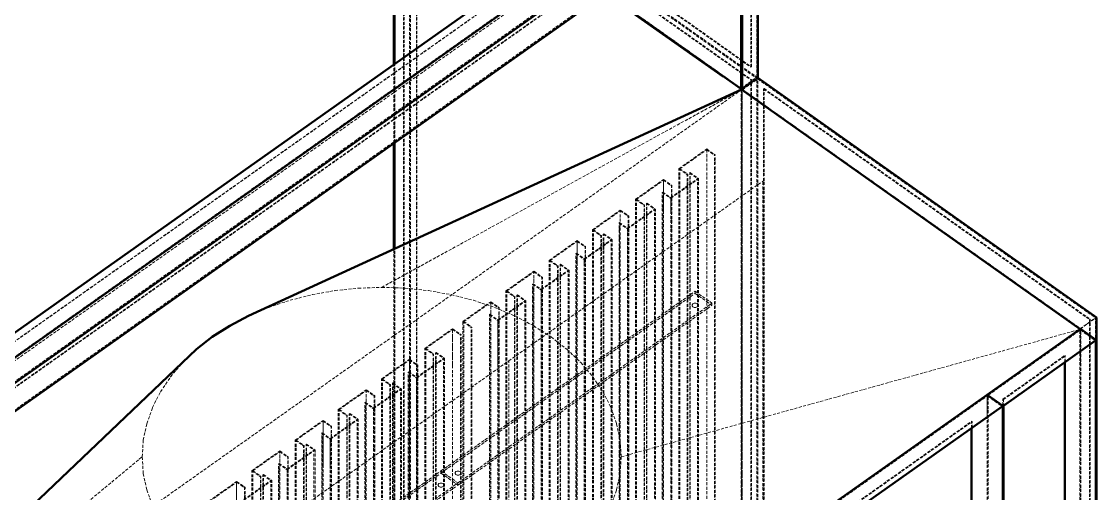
# Model space of a CAD drawing. Header units: millimetres. Extents: x 909 to 14018, y 345 to 10005.
# Drawn here: x 3227 to 4574, y 3196 to 3787 of the extents above; entities that cross this region are included whole.
import ezdxf

# ---------------------------------------------------------------- set-up
doc = ezdxf.new("R2010")
doc.units = ezdxf.units.MM
doc.linetypes.add('Hidden', pattern=[15, 5, -3, 5, -2])
for name, color, linetype, lineweight in [('Default', 7, 'Continuous', 50), ('Edges', 7, 'Hidden', 15), ('HiddenEdges', 2, 'Hidden', 15), ('HiddenSilhouettes', 2, 'Hidden', 15), ('HiddenWires', 7, 'Hidden', 15), ('Silhouettes', 7, 'Continuous', 50), ('Wires', 7, 'Hidden', 15)]:
    doc.layers.add(name, color=color, linetype=linetype, lineweight=lineweight)

# ---------------------------------------------------------------- blocks, each defined once
blk = doc.blocks.new('Isometric')
at = {"layer": 'Edges'}
for points in [[(-70.71067811865487, -98.32800972360928), (1619.274528917193, 1096.672153476504)], [(-70.71067811865532, -175.5742120181617), (1701.298915534833, 1077.425959102962)], [(1667.004236647286, 735.0817393013926), (1697.056274847714, 713.8317363992987)], [(873.7873519997534, 336.1388321311433), (907.4568386978317, 350.4086705057434), (942.9421707762585, 362.2762258374223), (979.9016202386097, 371.6273013332407), (1017.979389458902, 378.3716870199405), (1056.808718584442, 382.4443804472385), (1096.015510839148, 383.8064411801283)], [(1096.015510839148, 383.8064411801283), (1135.2223894106, 382.4444414824025), (1174.05171853614, 378.3716259847756), (1212.129487756433, 371.6272402980758), (1249.088764585293, 362.2762868725872), (1284.574269297211, 350.408609470579), (1318.243583361798, 336.1387710959784), (1349.772846348997, 319.6039787987738), (1378.858223313768, 300.963656428863), (1405.21961641615, 280.397186334962), (1428.603340740384, 258.1026276261509), (1448.783936946569, 234.2948240817723), (1465.56736499026, 209.2027796393486), (1478.791608339682, 183.0686207967924), (1488.329608745091, 156.1435682915367), (1494.089438872264, 128.6870826082354), (1496.015597053682, 100.9636291150364)], [(2262.741699796952, 314.6801752664928), (2289.611757482041, 333.6801778613062)], [(1496.015597053682, 100.9636291150364), (2260.766044306948, 313.2831756814358)], [(2263.341675219013, 314.2559285190691), (2263.590193407678, 314.4316574395211)], [(2133.199772010275, 186.2801333169505), (2288.763263871316, 296.2801483395551)], [(696.0154677829883, 100.9636596326186), (697.9416691227793, 128.6870215730705), (703.7013266164604, 156.1435072563722), (713.2393270218695, 183.0685597616275), (726.4637430047833, 209.2028406745126), (743.246998414982, 234.2947630466074), (763.4275946211678, 258.1026886613158), (786.811232628656, 280.397186334962)], [(1327.098041457611, -383.719944527455), (2133.199772010275, 186.2801333169505)], [(696.0154677829883, 100.9636596326186), (697.9416259644063, 73.24020613942002), (703.7014560915791, 45.78372045611832), (713.2394564969886, 18.85866795086304), (726.4636135296646, -7.275551926858498), (743.2470847317281, -32.36756585169951), (763.427680937913, -56.17536939607862), (786.8113621037742, -78.46995862247195), (813.1727983645292, -99.03639819879027), (842.2581321709272, -117.6767510862837), (873.787438316499, -134.2115128659061), (907.4567523810856, -148.4813512405062), (942.9422139346316, -160.3490591600967), (979.9015770802371, -169.6999515504212), (1017.979346300529, -176.4443372371206), (1056.808675426069, -180.5171527347475), (1096.015553997521, -181.8791524324738)], [(1096.015553997521, -181.8791524324738), (1135.222303093855, -180.5171222171657), (1174.051632219395, -176.4444287898677), (1212.129401439687, -169.7000431031679), (1249.088850902038, -160.34896760735), (1284.574182980465, -148.4814122756707), (1318.243669678544, -134.2115739010706), (1349.772846348997, -117.6768426390308), (1378.858223313768, -99.03639819879027), (1405.219789049641, -78.46992810488973), (1428.603427057129, -56.17543043124351), (1448.784023263315, -32.36750481653462), (1465.567278673514, -7.275582444440715), (1478.791694656427, 18.8586984684448), (1488.329695061837, 45.78375097370008), (1494.089352555518, 73.24023665700224), (1496.015597053682, 100.9636291150364)]]:
    blk.add_lwpolyline(points, dxfattribs=at)
for points in [[(-70.71067811865487, -165.1980692018419, 0), (1753.624817342637, 1124.802106972339, 0)], [(1118.077242445886, 757.2721071487827, 0), (1118.077242445886, 1123.23179228686, 0)], [(-70.71067811865487, -212.5742170712192, 0), (1753.624817342637, 1077.425959102962, 0)], [(1697.056274847714, 714.6802644545569, 0), (1697.056274847714, 1035.304633586344, 0)], [(1470.940640043285, 875.4167130480796, 0), (1696.207738078616, 716.1287986952734, 0)], [(1697.056274847714, 713.8317363992987, 0), (1697.056274847714, 763.5381218242237, 0)], [(1096.015510839148, 383.8064411801283, 0), (1697.056274847714, 713.8317363992987, 0)], [(1697.056274847714, 714.6802298941457, 0), (2262.741699796952, 314.6801752664928, 0)], [(1118.077242445886, 448.2122453808124, 0), (1118.077242445886, 625.9045776987828, 0)], [(2287.914737891811, -1393.456263836841, 0), (2287.914737891811, 294.8316562886448, 0)], [(2262.741667428172, -1375.656212577779, 0), (2262.741667428172, 277.0316050295824, 0)], [(2237.568661702094, -1368.283220155517, 0), (2237.568661702094, 259.2315995468934, 0)], [(2132.351278399549, -1503.456255971259, 0), (2132.351278399549, 184.8316641542269, 0)], [(2107.178207935912, -1485.656204712197, 0), (2107.178207935912, 167.0316128951649, 0)], [(2082.005137472274, -1478.283258066308, 0), (2082.005137472274, 149.2315616361029, 0)], [(-70.15902206773217, -535.7100206050327, 0), (696.0154677829883, 100.9636596326186, 0)]]:
    blk.add_polyline3d(points, dxfattribs=at)
at = {"layer": 'HiddenEdges'}
for points in [[(1153.856880066906, 1146.186947125597), (1712.471237204279, 751.186893180789)], [(1118.077207885471, 1124.431768060519), (1697.904768458439, 714.431712067174)], [(1154.705373677632, 1125.573687188771), (1713.319730815005, 730.5736332439637)], [(-70.71067811865532, -174.6955316623071), (1697.056274847714, 1075.304639049109)], [(1696.207738078616, 714.4317425847562), (1722.229302152979, 732.8317695116943)], [(1734.5329342506, 715.5736311954274), (2279.005155764242, 330.5735786163109)], [(2260.766044306948, 313.2831756814358), (2262.741699796952, 313.8316817716454)], [(2262.741699796952, 313.8316817716454), (2263.341675219013, 314.2559285190691)], [(2133.199736944097, 197.0586018546705), (2236.720168091369, 270.2586107071215)]]:
    blk.add_lwpolyline(points, dxfattribs=at)
for points in [[(1133.492170242035, -528.1980513939943, 0), (1133.492170242035, 1140.573689237309, 0)], [(1144.098771959833, 1143.680323042715, 0), (1723.926332532803, 733.6802670493703, 0)], [(1144.09880652025, 1143.328875324314, 0), (1722.229302152979, 734.5288256222116, 0)], [(1144.09880652025, -546.6561009116886, 0), (1144.09880652025, 1141.631819213797, 0)], [(1153.856880066906, -543.7980291104066, 0), (1153.856880066906, 1124.973711520896, 0)], [(-70.71068671661214, -97.97649692721552, 0), (1617.57749853737, 1095.823690499239, 0)], [(-70.71067811865487, -84.17650116991945, 0), (1598.061325481597, 1095.823659981657, 0)], [(1713.319730815005, 751.7868688486647, 0), (1713.319730815005, 1091.198085557295, 0)], [(-70.71068671661214, -123.9980574478359, 0), (1617.57749853737, 1069.802129978619, 0)], [(1118.077242445886, 625.9045776987828, 0), (1118.077242445886, 757.2721071487827, 0)], [(1712.471237204279, 729.9736575760885, 0), (1713.319730815005, 730.5736332439637, 0)], [(1713.319730815005, -938.1981073873385, 0), (1713.319730815005, 730.5736332439637, 0)], [(1723.926367093219, -956.656156905033, 0), (1723.926367093219, 731.6317632204527, 0)], [(1697.056274847714, 713.8317363992987, 0), (1697.904768458439, 714.431712067174, 0)], [(1697.904768458439, -975.5532641688292, 0), (1697.904768458439, 714.431712067174, 0)], [(1697.904803018855, -122.3684266041009, 0), (1697.904803018855, 713.2317362935146, 0)], [(1733.684440639876, -953.798085103751, 0), (1733.684440639876, 714.9736555275522, 0)], [(1638.719922241451, -164.218462860943, 0), (1638.719922241451, 613.6000163359377, 0)], [(1638.719965399823, 593.8629737987421, 0), (1638.719965399823, 614.7999981892717, 0)], [(1652.013564254456, -154.8184371631278, 0), (1652.013564254456, 604.1999906381225, 0)], [(1611.142800933549, -230.8016276692447, 0), (1611.142800933549, 575.2999927947903, 0)], [(1566.595030560423, -243.5016110931233, 0), (1566.595030560423, 562.6000093709122, 0)], [(1566.595073718795, 509.0253997860018, 0), (1566.595073718795, 563.7999912242453, 0)], [(1606.193053465243, -234.3016281472364, 0), (1606.193053465243, 571.7999923167981, 0)], [(1565.322290144335, -263.2016259905677, 0), (1565.322290144335, 542.8999944734669, 0)], [(1579.888672573428, -252.9016367909385, 0), (1579.888672573428, 553.1999836730961, 0)], [(1534.068161784215, -285.3016351122624, 0), (1534.068161784215, 520.7999853517726, 0)], [(1539.017909252521, -281.8016346342706, 0), (1539.017909252521, 524.2999858297649, 0)], [(1578.615888998967, -206.7184381475486, 0), (1578.615888998967, 532.2999869223177, 0)], [(1578.61593215734, 509.0253997860018, 0), (1578.61593215734, 533.4999687756513, 0)], [(1494.470138879395, -294.5016180581488, 0), (1494.470138879395, 511.6000024058862, 0)], [(1494.470182037768, 509.0253997860018, 0), (1494.470182037768, 512.7999842592203, 0)], [(1493.197398463307, -314.2016329555941, 0), (1493.197398463307, 491.8999875084414, 0)], [(1507.763780892401, -303.9016437559649, 0), (1507.763780892401, 502.1999767080702, 0)], [(1461.943270103187, -336.3016420772879, 0), (1461.943270103187, 469.7999783867467, 0)], [(1466.893017571493, -332.8016415992961, 0), (1466.893017571493, 473.2999788647389, 0)], [(1506.490997317939, -257.7184451125745, 0), (1506.490997317939, 481.2999799572922, 0)], [(1506.491040476312, 424.187825773261, 0), (1506.491040476312, 482.4999618106258, 0)], [(1422.345247198367, -345.5016250231747, 0), (1422.345247198367, 460.5999954408603, 0)], [(1422.34529035674, 424.187825773261, 0), (1422.34529035674, 461.7999772941939, 0)], [(1435.638889211372, -354.9016507209903, 0), (1435.638889211372, 451.1999697430447, 0)], [(1118.077242445886, -565.0561278386265, 0), (1118.077242445886, 448.2122453808124, 0)], [(1421.072506782279, -365.2016399206195, 0), (1421.072506782279, 440.8999805434155, 0)], [(1434.366148795284, 424.187825773261, 0), (1434.366148795284, 431.4999548455999, 0)], [(1389.818378422159, -387.3016490423138, 0), (1389.818378422159, 418.7999714217212, 0)], [(1394.768125890465, -383.801648564322, 0), (1394.768125890465, 422.2999718997135, 0)], [(1434.366105636911, -308.7184520776004, 0), (1434.366105636911, 430.2999729922662, 0)], [(1350.220366306933, -396.5016243588047, 0), (1350.220366306933, 409.5999961052298, 0)], [(1350.220398675712, 339.3502517605202, 0), (1350.220398675712, 410.799970329168, 0)], [(1363.514008319938, -405.9016500566208, 0), (1363.514008319938, 400.1999704074142, 0)], [(1348.947604311658, -416.2016545150409, 0), (1348.947604311658, 389.8999659489941, 0)], [(1362.241213955883, -359.7184590426259, 0), (1362.241213955883, 379.2999660272408, 0)], [(1362.241246324663, 339.3502517605202, 0), (1362.241246324663, 380.4999402511789, 0)], [(1619.274528917193, 373.7636749887674, 0), (1619.274528917193, 377.2992084118555, 0)], [(1278.095506994685, 339.3502517605202, 0), (1278.095506994685, 359.7999633641425, 0)], [(1317.693486741131, -438.3016560073397, 0), (1317.693486741131, 367.7999644566953, 0)], [(1322.643234209437, -434.8016555293475, 0), (1322.643234209437, 371.2999649346871, 0)], [(1278.095474625905, -447.5016313238307, 0), (1278.095474625905, 358.5999891402048, 0)], [(1291.38911663891, -456.9016570216463, 0), (1291.38911663891, 349.1999634423887, 0)], [(1276.82271263063, -467.2016614800666, 0), (1276.82271263063, 338.8999589839682, 0)], [(1290.116322274856, -477.8016614018202, 0), (1290.116322274856, 328.2999590622148, 0)], [(1290.116354643635, 254.5126777477794, 0), (1290.116354643635, 329.4999332861526, 0)], [(2261.893163027853, 314.4316879571029, 0), (2287.914727102217, 332.831714884041, 0)], [(2278.156662153517, 329.9736029484357, 0), (2279.005155764242, 330.5735786163109, 0)], [(2279.005155764242, -1338.198162014992, 0), (2279.005155764242, 330.5735786163109, 0)], [(1214.455853529522, -464.2185038316829, 0), (1214.455853529522, 313.5999753651981, 0)], [(1214.455896687895, 254.5126777477794, 0), (1214.455896687895, 314.7999572185317, 0)], [(1245.568595060103, -442.2184703095795, 0), (1245.568595060103, 316.7999574916698, 0)], [(2262.741667428172, 277.0316050295824, 0), (2262.741667428172, 312.6317075477068, 0)], [(2262.741699796952, 254.5126777477794, 0), (2262.741699796952, 314.6801752664928, 0)], [(1227.749495542528, -454.8184781338671, 0), (1227.749495542528, 304.199949667382, 0)], [(1181.928984753314, -534.3016691179764, 0), (1181.928984753314, 271.7999513460591, 0)], [(1186.878732221619, -530.8016686399844, 0), (1186.878732221619, 275.2999518240508, 0)], [(2237.568661702094, 259.2315995468934, 0), (2237.568661702094, 269.6586350392454, 0)], [(1142.330961848495, -543.501652063863, 0), (1142.330961848495, 262.5999684001722, 0)], [(1142.331005006868, 254.5126777477794, 0), (1142.331005006868, 263.7999502535058, 0)], [(1155.6246038615, -552.9016777616785, 0), (1155.6246038615, 253.1999427023561, 0)], [(1141.058221432406, -563.2016669613076, 0), (1141.058221432406, 242.8999535027269, 0)], [(1154.351863445411, 169.6751037350386, 0), (1154.351863445411, 233.4999278049117, 0)], [(1109.804093072286, -585.3016760830021, 0), (1109.804093072286, 220.7999443810327, 0)], [(1114.753840540592, -581.8016756050101, 0), (1114.753840540592, 224.2999448590249, 0)], [(1154.351820287038, -506.7184791182888, 0), (1154.351820287038, 232.2999459515786, 0)], [(1070.206070167466, -594.5016590288888, 0), (1070.206070167466, 211.5999614351467, 0)], [(1070.206113325839, 169.6751037350386, 0), (1070.206113325839, 212.7999432884799, 0)], [(1083.499712180472, -603.9016847267042, 0), (1083.499712180472, 202.1999357373306, 0)], [(2107.178207935912, 167.0316128951649, 0), (2107.178207935912, 202.6317154132894, 0)], [(2108.875229717779, 203.8316911869483, 0), (2134.048300181416, 186.0316399278859, 0)], [(1068.933329751378, -614.2016739263333, 0), (1068.933329751378, 191.8999465377015, 0)], [(1082.226928606011, -557.7184860833142, 0), (1082.226928606011, 181.2999389865522, 0)], [(1082.226971764384, 169.6751037350386, 0), (1082.226971764384, 182.4999208398858, 0)], [(2133.199736944097, 197.0586018546705, 0), (2134.048230554822, 196.4586261867944, 0)], [(2133.199736944097, -1440.883253340092, 0), (2133.199736944097, 197.0586018546705, 0)], [(998.0812216448116, 84.83752972229786, 0), (998.0812216448116, 161.7999363234544, 0)], [(1037.679201391258, -636.3016830480278, 0), (1037.679201391258, 169.7999374160067, 0)], [(1042.628948859564, -632.8016825700361, 0), (1042.628948859564, 173.2999378939994, 0)], [(998.0811784864391, -645.5016659939145, 0), (998.0811784864391, 160.5999544701208, 0)], [(1011.374820499444, -654.9016916917303, 0), (1011.374820499444, 151.1999287723047, 0)], [(1327.098006391433, -372.9414759897354, 0), (2081.156643861548, 160.2585727963301, 0)], [(2082.005137472274, 149.2315616361029, 0), (2082.005137472274, 159.6585971284544, 0)], [(996.8084380703503, -665.2016808913595, 0), (996.8084380703503, 140.8999395726755, 0)], [(1010.102036924983, -608.71849304834, 0), (1010.102036924983, 130.2999320215263, 0)], [(1010.102080083355, 84.83752972229786, 0), (1010.102080083355, 131.4999138748603, 0)], [(925.9562975950043, -696.5016653295447, 0), (925.9562975950043, 109.5999551344908, 0)], [(925.9563299637834, 84.83752972229786, 0), (925.9563299637834, 110.7999293584285, 0)], [(965.5543097102304, -687.3016900130535, 0), (965.5543097102304, 118.7999304509813, 0)], [(970.5040571785362, -683.8016895350618, 0), (970.5040571785362, 122.2999309289735, 0)], [(924.6835355997291, -716.2016954857809, 0), (924.6835355997291, 89.8999249782546, 0)], [(939.2499396080093, -705.9016910273601, 0), (939.2499396080093, 100.1999294366747, 0)], [(937.977145243955, -659.7185000133659, 0), (937.977145243955, 79.2999250565008, 0)], [(937.977177612735, -4.429044292919571e-05, 0), (937.977177612735, 80.49989928043897, 0)], [(853.8314059139761, -747.5016722945704, 0), (853.8314059139761, 58.59994816946437, 0)], [(853.8314382827562, -4.429044292919571e-05, 0), (853.8314382827562, 59.79992239340254, 0)], [(893.4294180292022, -738.3016969780792, 0), (893.4294180292022, 67.79992348595533, 0)], [(898.379165497508, -734.8016965000875, 0), (898.379165497508, 71.299923963948, 0)], [(1223.294731452727, 53.76363128664525, 0), (1223.294731452727, 57.2991647097333, 0)], [(867.1250479269816, -756.9016979923863, 0), (867.1250479269816, 49.19992247164873, 0)]]:
    blk.add_polyline3d(points, dxfattribs=at)
at = {"layer": 'HiddenSilhouettes'}
for points in [[(1144.09880652025, 1141.631819213797), (1722.229302152979, 732.8317695116943)], [(1154.705373677632, 1146.786922793473), (1713.319730815005, 751.7868688486647)], [(-70.71067811865532, -130.3193842026371), (1701.298915534833, 1122.680786918486)], [(1153.856880066906, 1124.973711520896), (1712.471237204279, 729.9736575760885)], [(1712.471237204279, 751.186893180789), (1713.319730815005, 751.7868688486647)], [(1696.207738078616, 716.1287986952734), (1722.229302152979, 734.5288256222116)], [(1698.504778440917, 713.6559830409387), (1723.926332532803, 731.6317387825452)], [(1697.904768458439, 714.431712067174), (2263.590193407678, 314.4316574395211)], [(1733.684440639876, 714.9736555275522), (1734.5329342506, 715.5736311954274)], [(1638.719965399823, 614.7999981892717), (1652.862101023555, 604.7999968235795)], [(1652.013564254456, 604.1999906381225), (1652.862101023555, 604.7999968235795)], [(1592.050917841511, 581.7999936824904), (1606.193053465243, 571.7999923167981)], [(1593.747948221335, 581.8000242000721), (1607.041590234341, 572.3999985022565)], [(1610.294264164449, 574.6999866093329), (1623.587906177456, 565.2999609115172)], [(1611.142800933549, 575.2999927947903), (1625.284936557279, 565.299991429099)], [(1521.623056540308, 530.8000172350462), (1566.595030560423, 562.6000093709122)], [(1578.61593215734, 533.4999687756513), (1623.587906177456, 565.2999609115172)], [(1606.193053465243, 571.7999923167981), (1607.041590234341, 572.3999985022565)], [(1564.473753375236, 542.299988288009), (1578.615888998967, 532.2999869223177)], [(1565.322290144335, 542.8999944734669), (1578.61593215734, 533.4999687756513)], [(1579.888672573428, 553.1999836730961), (1580.737209342527, 553.7999898585545)], [(1521.623056540308, 530.8000172350462), (1534.916698553313, 521.399991537231)], [(1534.068161784215, 520.7999853517726), (1534.916698553313, 521.399991537231)], [(1538.169372483422, 523.6999796443065), (1539.017909252521, 524.2999858297649)], [(1538.169372483422, 523.6999796443065), (1551.463014496428, 514.2999539464909)], [(1539.017909252521, 524.2999858297649), (1553.160044876251, 514.2999844640735)], [(1494.470138879395, 511.6000024058862), (1507.763780892401, 502.1999767080702)], [(1494.470182037768, 512.7999842592203), (1508.612317661499, 502.7999828935281)], [(1506.491040476312, 482.4999618106258), (1551.463014496428, 514.2999539464909)], [(1493.197398463307, 491.8999875084414), (1506.491040476312, 482.4999618106258)], [(1447.801134479455, 479.799979752438), (1461.943270103187, 469.7999783867467)], [(1449.49816485928, 479.8000102700207), (1462.791806872285, 470.3999845722051)], [(1461.943270103187, 469.7999783867467), (1462.791806872285, 470.3999845722051)], [(1466.044480802394, 472.6999726792815), (1479.338122815399, 463.2999469814658)], [(1466.893017571493, 473.2999788647389), (1481.035153195223, 463.2999774990476)], [(1377.373273178252, 428.8000033049948), (1422.345247198367, 460.5999954408603)], [(1422.34529035674, 460.5999649232781), (1435.638889211372, 451.1999697430447)], [(1421.072506782279, 440.8999805434155), (1434.366148795284, 431.4999548455999)], [(1375.676242798428, 428.7999727874126), (1389.818378422159, 418.7999714217212)], [(1389.818378422159, 418.7999714217212), (1390.666915191257, 419.3999776071787)], [(1393.919589121366, 421.6999657142551), (1394.768125890465, 422.2999718997135)], [(1393.919589121366, 421.6999657142551), (1407.213231134372, 412.2999400164395)], [(1394.768125890465, 422.2999718997135), (1408.910261514196, 412.2999705340221)], [(1305.248370707631, 377.7999887105739), (1350.220366306933, 409.5999961052298)], [(1350.220398675712, 409.599973217043), (1363.514008319938, 400.1999704074142)], [(1362.241246324663, 380.4999402511789), (1407.213231134372, 412.2999400164395)], [(1303.5513511174, 377.7999658223866), (1317.693486741131, 367.7999644566953)], [(1305.248370707631, 377.7999887105739), (1318.542012720637, 368.3999630127578)], [(1348.099078332153, 389.2999673929321), (1348.947604311658, 389.8999659489941)], [(1348.099078332153, 389.2999673929321), (1362.241246324663, 379.299943139054)], [(1348.947604311658, 389.8999659489941), (1362.241246324663, 380.4999402511789)], [(1231.426459436372, 326.7999588573612), (1278.095506994685, 359.7999633641425)], [(1278.095506994685, 359.7999633641425), (1292.237642618415, 349.7999619984512)], [(1290.116354643635, 329.4999332861526), (1335.088350242937, 361.2999406808094)], [(1321.794708229932, 370.6999663786246), (1335.088350242937, 361.2999406808094)], [(1322.643234209437, 371.2999649346871), (1336.785369833168, 361.2999635689962)], [(1223.294731452727, 57.2991647097333), (1647.558800164656, 357.2992056804728)], [(1233.123481724002, 326.7999836528966), (1278.095474625905, 358.5999891402048)], [(1278.095474625905, 358.5999891402048), (1291.38911663891, 349.1999634423887)], [(1291.38911663891, 349.1999634423887), (1292.237642618415, 349.7999619984512)], [(1233.123481724002, 326.7999836528966), (1246.417123737006, 317.3999579550814)], [(1276.82271263063, 338.8999589839682), (1290.116354643635, 329.4999332861526)], [(1167.786849129584, 281.7999527117499), (1214.455896687895, 314.7999572185317)], [(1169.483879509407, 281.7999832293326), (1214.455853529522, 313.5999753651981)], [(1214.455853529522, 313.5999753651981), (1227.749495542528, 304.199949667382)], [(1214.455896687895, 314.7999572185317), (1228.598032311626, 304.7999558528404)], [(1245.568595060103, 316.7999574916698), (1246.417123737006, 317.3999579550814)], [(1458.981382962891, -254.5127663286653), (2262.741699796952, 313.8316817716454)], [(2262.141724374891, 314.2559285190691), (2262.741699796952, 313.8316817716454)], [(2262.741667428172, 312.6317075477068), (2287.914727102217, 294.8316639180407)], [(1227.749495542528, 304.199949667382), (1228.598032311626, 304.7999558528404)], [(1169.483879509407, 281.7999832293326), (1182.777521522412, 272.3999575315165)], [(1181.928984753314, 271.7999513460591), (1182.777521522412, 272.3999575315165)], [(1186.030195452522, 274.6999456385929), (1186.878732221619, 275.2999518240508)], [(1186.030195452522, 274.6999456385929), (1199.323837465526, 265.2999199407773)], [(2134.048230554822, 196.4586261867944), (2237.568661702094, 269.6586350392454)], [(1142.330961848495, 262.5999684001722), (1155.6246038615, 253.1999427023561)], [(1154.351820287038, 232.2999459515786), (1201.020867845351, 265.2999504583599)], [(1154.351863445411, 233.4999278049117), (1199.323837465526, 265.2999199407773)], [(1140.209684663308, 242.2999473172695), (1141.058221432406, 242.8999535027269)], [(1141.058221432406, 242.8999535027269), (1154.351863445411, 233.4999278049117)], [(1097.358987828379, 230.7999762643067), (1110.652629841384, 221.399950566491)], [(1109.804093072286, 220.7999443810327), (1110.652629841384, 221.399950566491)], [(1113.905303771493, 223.699938673567), (1127.198945784499, 214.2999129757518)], [(1114.753840540592, 224.2999448590249), (1128.895976164323, 214.2999434933336)], [(1070.206070167466, 211.5999614351467), (1083.499712180472, 202.1999357373306)], [(1070.206113325839, 212.7999432884799), (1084.34824894957, 202.799941922789)], [(1083.499712180472, 202.1999357373306), (1084.34824894957, 202.799941922789)], [(2107.178207935912, 202.6317154132894), (2131.751302977488, 185.2559109016506)], [(1025.234096147351, 179.7999692992807), (1038.527738160357, 170.3999436014651)], [(1068.084792982279, 191.2999403522435), (1082.226928606011, 181.2999389865522)], [(1068.933329751378, 191.8999465377015), (1082.226971764384, 182.4999208398858)], [(1037.679201391258, 169.7999374160067), (1038.527738160357, 170.3999436014651)], [(1041.780412090466, 172.699931708541), (1042.628948859564, 173.2999378939994)], [(1041.780412090466, 172.699931708541), (1055.074054103471, 163.2999060107254)], [(1042.628948859564, 173.2999378939994), (1056.771084483295, 163.2999365283076)], [(998.0811784864391, 160.5999544701208), (1011.374820499444, 151.1999287723047)], [(2081.156643861548, 160.2585727963301), (2082.005137472274, 159.6585971284544)], [(953.1092044663237, 128.7999623342553), (966.4028464793291, 119.3999366364396)], [(995.9599013012521, 140.2999333872181), (1010.102036924983, 130.2999320215263)], [(996.8084380703503, 140.8999395726755), (1010.102080083355, 131.4999138748603)], [(880.9843019957025, 77.7999477398339), (925.9562975950043, 109.5999551344908)], [(925.9562975950043, 109.5999551344908), (939.2499396080093, 100.1999294366747)], [(937.977177612735, 80.49989928043897), (982.9491624224429, 112.2998990457004)], [(965.5543097102304, 118.7999304509813), (966.4028464793291, 119.3999366364396)], [(969.6555204094375, 121.6999247435156), (982.9491624224429, 112.2998990457004)], [(923.8350096202244, 89.29992642219167), (924.6835355997291, 89.8999249782546)], [(924.6835355997291, 89.8999249782546), (937.977177612735, 80.49989928043897)], [(939.2499396080093, 100.1999294366747), (940.098465587515, 100.7999279927367)], [(770.7463914933364, -222.7008735296235), (1195.010460205265, 77.29916744111597)], [(770.7463914933364, -226.2364069527116), (1195.010460205265, 73.76363401802791)], [(880.9843019957025, 77.7999477398339), (894.2779440087079, 68.3999220420178)], [(1195.010460205265, 77.29916744111597), (1223.294731452727, 57.2991647097333)], [(1195.010460205265, 73.76363401802791), (1223.294731452727, 53.76363128664525)], [(799.0306627407986, -242.7008762610067), (1223.294731452727, 57.2991647097333)], [(807.1623907244434, 26.79991788662119), (853.8314382827562, 59.79992239340254)], [(808.8594130120728, 26.79994268215705), (853.8314059139761, 58.59994816946437)], [(853.8314059139761, 58.59994816946437), (867.1250479269816, 49.19992247164873)], [(865.8522859317068, 29.49989231541349), (910.8242815310086, 61.29989971006989)], [(897.5306395180032, 70.69992540788553), (898.379165497508, 71.299923963948)], [(897.5306395180032, 70.69992540788553), (910.8242815310086, 61.29989971006989)], [(898.379165497508, 71.299923963948), (912.521301121239, 61.29992259825622)], [(799.0306627407986, -246.2364096840947), (1223.294731452727, 53.76363128664525)]]:
    blk.add_lwpolyline(points, dxfattribs=at)
for points in [[(1132.64367663131, -528.7980270618698, 0), (1132.64367663131, 1139.973713569433, 0)], [(1142.401784738383, -545.4561251380296, 0), (1142.401784738383, 1142.831794987457, 0)], [(1154.705373677632, -543.1980534425313, 0), (1154.705373677632, 1125.573687188771, 0)], [(1712.471237204279, 751.186893180789, 0), (1712.471237204279, 1090.598109889419, 0)], [(1722.229302152979, 734.5288256222116, 0), (1722.229302152979, 1093.456178666657, 0)], [(1116.380220664019, 624.7046019251234, 0), (1116.380220664019, 756.0721313751237, 0)], [(1117.228714274745, 625.3045775929991, 0), (1117.228714274745, 756.6721070429994, 0)], [(1712.471237204279, -938.798083055214, 0), (1712.471237204279, 729.9736575760885, 0)], [(1722.229302152979, -955.4561506137916, 0), (1722.229302152979, 732.8317695116943, 0)], [(1723.926332532803, 678.7005478114829, 0), (1723.926332532803, 733.6802324889591, 0)], [(1723.926367093219, 731.6317632204527, 0), (2287.914727102217, 332.831714884041, 0)], [(1696.207738078616, -123.5684328953416, 0), (1696.207738078616, 713.4424513093304, 0)], [(1697.056274847714, 339.3502517605202, 0), (1697.056274847714, 713.8317363992987, 0)], [(1697.904768458439, 714.431712067174, 0), (1697.904768458439, 715.2802401224321, 0)], [(1733.684440639876, 714.9736555275522, 0), (2278.156662153517, 329.9736029484357, 0)], [(1734.5329342506, -953.1981094358755, 0), (1734.5329342506, 715.5736311954274, 0)], [(1592.050917841511, 581.7999936824904, 0), (1638.719965399823, 614.7999981892717, 0)], [(1593.747948221335, 581.8000242000721, 0), (1638.719922241451, 613.6000163359377, 0)], [(1638.719922241451, 613.6000163359377, 0), (1652.013564254456, 604.1999906381225, 0)], [(1652.862101023555, -154.2184309776694, 0), (1652.862101023555, 604.7999968235795, 0)], [(1592.050917841511, -224.3016267815451, 0), (1592.050917841511, 581.7999936824904, 0)], [(1593.747948221335, -224.3015962639629, 0), (1593.747948221335, 581.8000242000721, 0)], [(1610.294264164449, 574.6999866093329, 0), (1611.142800933549, 575.2999927947903, 0)], [(1610.294264164449, -231.4016338547026, 0), (1610.294264164449, 574.6999866093329, 0)], [(1519.926026160484, 530.799986717464, 0), (1566.595073718795, 563.7999912242453, 0)], [(1566.595030560423, 562.6000093709122, 0), (1579.888672573428, 553.1999836730961, 0)], [(1566.595073718795, 563.7999912242453, 0), (1580.737209342527, 553.7999898585545, 0)], [(1578.615888998967, 532.2999869223177, 0), (1625.284936557279, 565.299991429099, 0)], [(1607.041590234341, -233.701621961779, 0), (1607.041590234341, 572.3999985022565, 0)], [(1623.587906177456, -240.8016595525182, 0), (1623.587906177456, 565.2999609115172, 0)], [(1625.284936557279, -173.7184336407677, 0), (1625.284936557279, 565.299991429099, 0)], [(1564.473753375236, 542.299988288009, 0), (1565.322290144335, 542.8999944734669, 0)], [(1564.473753375236, -216.7184395132399, 0), (1564.473753375236, 542.299988288009, 0)], [(1580.737209342527, -252.301630605481, 0), (1580.737209342527, 553.7999898585545, 0)], [(1519.926026160484, -275.3016337465706, 0), (1519.926026160484, 530.799986717464, 0)], [(1519.926026160484, 530.799986717464, 0), (1534.068161784215, 520.7999853517726, 0)], [(1521.623056540308, -275.3016032289884, 0), (1521.623056540308, 530.8000172350462, 0)], [(1534.916698553313, -284.7016289268045, 0), (1534.916698553313, 521.399991537231, 0)], [(1538.169372483422, -282.4016408197281, 0), (1538.169372483422, 523.6999796443065, 0)], [(1447.801134479455, 479.799979752438, 0), (1494.470182037768, 512.7999842592203, 0)], [(1449.49816485928, 479.8000102700207, 0), (1494.470138879395, 511.6000024058862, 0)], [(1506.490997317939, 481.2999799572922, 0), (1553.160044876251, 514.2999844640735, 0)], [(1507.763780892401, 502.1999767080702, 0), (1508.612317661499, 502.7999828935281, 0)], [(1508.612317661499, -303.3016375705065, 0), (1508.612317661499, 502.7999828935281, 0)], [(1551.463014496428, -291.8016665175437, 0), (1551.463014496428, 514.2999539464909, 0)], [(1553.160044876251, -224.7184406057931, 0), (1553.160044876251, 514.2999844640735, 0)], [(1492.348861694208, 491.2999813229835, 0), (1493.197398463307, 491.8999875084414, 0)], [(1492.348861694208, -267.7184464782658, 0), (1492.348861694208, 491.2999813229835, 0)], [(1492.348861694208, 491.2999813229835, 0), (1506.491040476312, 481.29994943971, 0)], [(1447.801134479455, -326.3016407115965, 0), (1447.801134479455, 479.799979752438, 0)], [(1449.49816485928, -326.3016101940143, 0), (1449.49816485928, 479.8000102700207, 0)], [(1462.791806872285, -335.7016358918304, 0), (1462.791806872285, 470.3999845722051, 0)], [(1466.044480802394, 472.6999726792815, 0), (1466.893017571493, 473.2999788647389, 0)], [(1466.044480802394, -333.401647784754, 0), (1466.044480802394, 472.6999726792815, 0)], [(1375.676242798428, 428.7999727874126, 0), (1422.34529035674, 461.7999772941939, 0)], [(1422.34529035674, 461.7999772941939, 0), (1436.487425980471, 451.7999759285026, 0)], [(1434.366105636911, 430.2999729922662, 0), (1481.035153195223, 463.2999774990476, 0)], [(1434.366148795284, 431.4999548455999, 0), (1479.338122815399, 463.2999469814658, 0)], [(1435.638889211372, 451.1999697430447, 0), (1436.487425980471, 451.7999759285026, 0)], [(1436.487425980471, -354.3016445355324, 0), (1436.487425980471, 451.7999759285026, 0)], [(1479.338122815399, -342.8016734825696, 0), (1479.338122815399, 463.2999469814658, 0)], [(1481.035153195223, -275.7184475708191, 0), (1481.035153195223, 463.2999774990476, 0)], [(1116.380220664019, -563.8561520649675, 0), (1116.380220664019, 447.4336989452418, 0)], [(1117.228714274745, -565.3046557881016, 0), (1117.228714274745, 447.8229642353481, 0)], [(1420.223970013181, 440.2999743579571, 0), (1421.072506782279, 440.8999805434155, 0)], [(1420.223970013181, -318.7184534432913, 0), (1420.223970013181, 440.2999743579571, 0)], [(1420.223970013181, 440.2999743579571, 0), (1434.366105636911, 430.2999729922662, 0)], [(1375.676242798428, -377.301647676622, 0), (1375.676242798428, 428.7999727874126, 0)], [(1377.373273178252, -377.3016171590402, 0), (1377.373273178252, 428.8000033049948, 0)], [(1377.373273178252, 428.8000033049948, 0), (1390.666915191257, 419.3999776071787, 0)], [(1390.666915191257, -386.7016428568559, 0), (1390.666915191257, 419.3999776071787, 0)], [(1393.919589121366, -384.4016547497799, 0), (1393.919589121366, 421.6999657142551, 0)], [(1303.5513511174, 377.7999658223866, 0), (1350.220398675712, 410.799970329168, 0)], [(1350.220398675712, 410.799970329168, 0), (1364.362534299443, 400.7999689634767, 0)], [(1362.241213955883, 379.2999660272408, 0), (1408.910261514196, 412.2999705340221, 0)], [(1363.514008319938, 400.1999704074142, 0), (1364.362534299443, 400.7999689634767, 0)], [(1364.362534299443, -405.3016515005579, 0), (1364.362534299443, 400.7999689634767, 0)], [(1407.213231134372, -393.8016804475951, 0), (1407.213231134372, 412.2999400164395, 0)], [(1408.910261514196, -326.7184545358446, 0), (1408.910261514196, 412.2999705340221, 0)], [(1195.010460205265, 77.29916744111597, 0), (1619.274528917193, 377.2992084118555, 0)], [(1303.5513511174, -428.3016546416484, 0), (1303.5513511174, 377.7999658223866, 0)], [(1305.248370707631, -428.3016317534616, 0), (1305.248370707631, 377.7999887105739, 0)], [(1348.099078332153, -369.7184604083172, 0), (1348.099078332153, 389.2999673929321, 0)], [(1619.274528917193, 377.2992084118555, 0), (1647.558800164656, 357.2992056804728, 0)], [(1195.010460205265, 73.76363401802791, 0), (1619.274528917193, 373.7636749887674, 0)], [(1290.116322274856, 328.2999590622148, 0), (1336.785369833168, 361.2999635689962, 0)], [(1317.693486741131, 367.7999644566953, 0), (1318.542012720637, 368.3999630127578, 0)], [(1318.542012720637, -437.7016574512772, 0), (1318.542012720637, 368.3999630127578, 0)], [(1321.794708229932, 370.6999663786246, 0), (1322.643234209437, 371.2999649346871, 0)], [(1321.794708229932, -435.40165408541, 0), (1321.794708229932, 370.6999663786246, 0)], [(1335.088350242937, -444.8016797832256, 0), (1335.088350242937, 361.2999406808094, 0)], [(1336.785369833168, -377.71846150087, 0), (1336.785369833168, 361.2999635689962, 0)], [(1619.274528917193, 373.7636749887674, 0), (1647.558800164656, 353.7636722573852, 0)], [(1223.294731452727, 53.76363128664525, 0), (1647.558800164656, 353.7636722573852, 0)], [(1292.237642618415, -456.3016584655841, 0), (1292.237642618415, 349.7999619984512, 0)], [(1647.558800164656, 353.7636722573852, 0), (1647.558800164656, 357.2992056804728, 0)], [(1231.426459436372, -452.2184716752708, 0), (1231.426459436372, 326.7999588573612, 0)], [(1231.426459436372, 326.7999588573612, 0), (1245.568595060103, 316.7999574916698, 0)], [(1233.123481724002, -479.3016368111382, 0), (1233.123481724002, 326.7999836528966, 0)], [(1275.974186651125, 338.2999604279057, 0), (1276.82271263063, 338.8999589839682, 0)], [(1275.974186651125, -467.8016600361291, 0), (1275.974186651125, 338.2999604279057, 0)], [(1275.974186651125, 338.2999604279057, 0), (1290.116322274856, 328.2999590622148, 0)], [(1697.056274847714, -4.429044292919571e-05, 0), (1697.056274847714, 339.3502517605202, 0)], [(2278.156662153517, -1338.798137682867, 0), (2278.156662153517, 329.9736029484357, 0)], [(2287.914727102217, 254.5126777477794, 0), (2287.914727102217, 332.831714884041, 0)], [(1246.417123737006, -441.6184698461684, 0), (1246.417123737006, 317.3999579550814, 0)], [(2108.875229717779, 203.8316911869483, 0), (2262.741667428172, 312.6317075477068, 0)], [(2261.893163027853, -1373.856232168383, 0), (2261.893163027853, 314.4316879571029, 0)], [(2263.590193407678, -1375.553318796482, 0), (2263.590193407678, 314.0801995986167, 0)], [(1228.598032311626, -454.2184719484092, 0), (1228.598032311626, 304.7999558528404, 0)], [(1167.786849129584, -524.3016677522849, 0), (1167.786849129584, 281.7999527117499, 0)], [(1167.786849129584, 281.7999527117499, 0), (1181.928984753314, 271.7999513460591, 0)], [(1169.483879509407, -524.3016372347026, 0), (1169.483879509407, 281.7999832293326, 0)], [(1182.777521522412, -533.7016629325183, 0), (1182.777521522412, 272.3999575315165, 0)], [(1186.030195452522, -531.4016748254423, 0), (1186.030195452522, 274.6999456385929, 0)], [(1186.878732221619, 275.2999518240508, 0), (1201.020867845351, 265.2999504583599, 0)], [(2236.720168091369, 270.2586107071215, 0), (2237.568661702094, 269.6586350392454, 0)], [(2236.720168091369, 258.6316238790182, 0), (2236.720168091369, 270.2586107071215, 0)], [(1095.661957448555, 230.7999457467249, 0), (1142.331005006868, 263.7999502535058, 0)], [(1097.358987828379, 230.7999762643067, 0), (1142.330961848495, 262.5999684001722, 0)], [(1142.331005006868, 263.7999502535058, 0), (1156.473140630598, 253.799948887814, 0)], [(1155.6246038615, 253.1999427023561, 0), (1156.473140630598, 253.799948887814, 0)], [(1156.473140630598, -552.3016715762208, 0), (1156.473140630598, 253.799948887814, 0)], [(1199.323837465526, -540.801700523258, 0), (1199.323837465526, 265.2999199407773, 0)], [(1201.020867845351, -473.718474611507, 0), (1201.020867845351, 265.2999504583599, 0)], [(1140.209684663308, -516.7184804839799, 0), (1140.209684663308, 242.2999473172695, 0)], [(1140.209684663308, 242.2999473172695, 0), (1154.351820287038, 232.2999459515786, 0)], [(1095.661957448555, -575.3016747173106, 0), (1095.661957448555, 230.7999457467249, 0)], [(1095.661957448555, 230.7999457467249, 0), (1109.804093072286, 220.7999443810327, 0)], [(1097.358987828379, -575.3016441997283, 0), (1097.358987828379, 230.7999762643067, 0)], [(1110.652629841384, -584.7016698975444, 0), (1110.652629841384, 221.399950566491, 0)], [(1113.905303771493, 223.699938673567, 0), (1114.753840540592, 224.2999448590249, 0)], [(1113.905303771493, -582.401681790468, 0), (1113.905303771493, 223.699938673567, 0)], [(1023.537065767528, 179.7999387816985, 0), (1070.206113325839, 212.7999432884799, 0)], [(1025.234096147351, 179.7999692992807, 0), (1070.206070167466, 211.5999614351467, 0)], [(1082.226928606011, 181.2999389865522, 0), (1128.895976164323, 214.2999434933336, 0)], [(1082.226971764384, 182.4999208398858, 0), (1127.198945784499, 214.2999129757518, 0)], [(1084.34824894957, -603.3016785412465, 0), (1084.34824894957, 202.799941922789, 0)], [(1127.198945784499, -591.8017074882837, 0), (1127.198945784499, 214.2999129757518, 0)], [(1128.895976164323, -524.7184815765327, 0), (1128.895976164323, 214.2999434933336, 0)], [(1302.773499165114, -366.1683866574576, 0), (2107.178207935912, 202.6317154132894, 0)], [(2107.178207935912, 169.6751037350386, 0), (2107.178207935912, 204.6801602438886, 0)], [(2108.875229717779, -1484.456228938538, 0), (2108.875229717779, 203.8316911869483, 0)], [(1023.537065767528, -626.3016816823363, 0), (1023.537065767528, 179.7999387816985, 0)], [(1023.537065767528, 179.7999387816985, 0), (1037.679201391258, 169.7999374160067, 0)], [(1025.234096147351, -626.301651164754, 0), (1025.234096147351, 179.7999692992807, 0)], [(1068.084792982279, 191.2999403522435, 0), (1068.933329751378, 191.8999465377015, 0)], [(1068.084792982279, -567.718487449006, 0), (1068.084792982279, 191.2999403522435, 0)], [(2134.048230554822, 169.6751037350386, 0), (2134.048230554822, 196.4586261867944, 0)], [(951.4121740864994, 128.7999318166726, 0), (998.0812216448116, 161.7999363234544, 0)], [(998.0812216448116, 161.7999363234544, 0), (1012.223357268542, 151.7999349577626, 0)], [(1010.102036924983, 130.2999320215263, 0), (1056.771084483295, 163.2999365283076, 0)], [(1010.102080083355, 131.4999138748603, 0), (1055.074054103471, 163.2999060107254, 0)], [(1038.527738160357, -635.7016768625701, 0), (1038.527738160357, 170.3999436014651, 0)], [(1041.780412090466, -633.4016887554938, 0), (1041.780412090466, 172.699931708541, 0)], [(1055.074054103471, -642.8017144533094, 0), (1055.074054103471, 163.2999060107254, 0)], [(1056.771084483295, -575.7184885415588, 0), (1056.771084483295, 163.2999365283076, 0)], [(953.1092044663237, 128.7999623342553, 0), (998.0811784864391, 160.5999544701208, 0)], [(1011.374820499444, 151.1999287723047, 0), (1012.223357268542, 151.7999349577626, 0)], [(1012.223357268542, -654.3016855062722, 0), (1012.223357268542, 151.7999349577626, 0)], [(1327.946500002158, -373.5414516576111, 0), (2082.005137472274, 159.6585971284544, 0)], [(2081.156643861548, 148.6315859682268, 0), (2081.156643861548, 160.2585727963301, 0)], [(951.4121740864994, -677.301688647362, 0), (951.4121740864994, 128.7999318166726, 0)], [(951.4121740864994, 128.7999318166726, 0), (965.5543097102304, 118.7999304509813, 0)], [(953.1092044663237, -677.30165812978, 0), (953.1092044663237, 128.7999623342553, 0)], [(995.9599013012521, 140.2999333872181, 0), (996.8084380703503, 140.8999395726755, 0)], [(995.9599013012521, -618.7184944140313, 0), (995.9599013012521, 140.2999333872181, 0)], [(879.2872824054716, 77.79992485164712, 0), (925.9563299637834, 110.7999293584285, 0)], [(925.9563299637834, 110.7999293584285, 0), (940.098465587515, 100.7999279927367, 0)], [(937.977145243955, 79.2999250565008, 0), (984.6461928022673, 112.2999295632821, 0)], [(966.4028464793291, -686.7016838275958, 0), (966.4028464793291, 119.3999366364396, 0)], [(969.6555204094375, 121.6999247435156, 0), (970.5040571785362, 122.2999309289735, 0)], [(969.6555204094375, -684.4016957205195, 0), (969.6555204094375, 121.6999247435156, 0)], [(970.5040571785362, 122.2999309289735, 0), (984.6461928022673, 112.2999295632821, 0)], [(982.9491624224429, -693.8017214183351, 0), (982.9491624224429, 112.2998990457004, 0)], [(984.6461928022673, -626.7184955065845, 0), (984.6461928022673, 112.2999295632821, 0)], [(940.098465587515, -705.3016924712979, 0), (940.098465587515, 100.7999279927367, 0)], [(879.2872824054716, -728.3016956123877, 0), (879.2872824054716, 77.79992485164712, 0)], [(879.2872824054716, 77.79992485164712, 0), (893.4294180292022, 67.79992348595533, 0)], [(880.9843019957025, -728.3016727242014, 0), (880.9843019957025, 77.7999477398339, 0)], [(923.8350096202244, -669.718501379057, 0), (923.8350096202244, 89.29992642219167, 0)], [(923.8350096202244, 89.29992642219167, 0), (937.977145243955, 79.2999250565008, 0)], [(1195.010460205265, 73.76363401802791, 0), (1195.010460205265, 77.29916744111597, 0)], [(853.8314382827562, 59.79992239340254, 0), (867.9735739064872, 49.79992102771121, 0)], [(865.8522535629272, 28.29991809147486, 0), (912.521301121239, 61.29992259825622, 0)], [(893.4294180292022, 67.79992348595533, 0), (894.2779440087079, 68.3999220420178, 0)], [(894.2779440087079, -737.701698422017, 0), (894.2779440087079, 68.3999220420178, 0)], [(897.5306395180032, -735.4016950561497, 0), (897.5306395180032, 70.69992540788553, 0)], [(910.8242815310086, -744.8017207539654, 0), (910.8242815310086, 61.29989971006989, 0)], [(912.521301121239, -677.7185024716105, 0), (912.521301121239, 61.29992259825622, 0)], [(867.1250479269816, 49.19992247164873, 0), (867.9735739064872, 49.79992102771121, 0)], [(867.9735739064872, -756.3016994363236, 0), (867.9735739064872, 49.79992102771121, 0)]]:
    blk.add_polyline3d(points, dxfattribs=at)
at = {"layer": 'HiddenWires'}
for points in [[(1614.444934358972, 354.6787114448512), (1615.73899501126, 356.2636725988077)], [(1615.73899501126, 356.2636725988077), (1617.980468264906, 357.1787117862741)], [(1615.738995011261, 351.2636719159623), (1617.980425106532, 350.3486022109137)], [(1620.568589569482, 350.3486327284959), (1622.810062823126, 351.2636719159623)], [(1622.810062823126, 351.2636719159623), (1624.104123475415, 352.8486330699188)], [(883.8834764831845, -38.95009109279908), (1308.147545195112, 261.0499498779404)], [(1218.465104525726, 72.84857194237566), (1218.465136894506, 74.67867320549385)], [(1218.465104525726, 72.84857194237566), (1219.759197546794, 71.26363367660497)], [(1218.465136894506, 74.67867320549385), (1219.759197546794, 76.26363435945086)], [(1219.759197546794, 76.26363435945086), (1222.000670800438, 77.17867354691725)], [(1226.83026535866, 76.2636343594504), (1228.124358379728, 74.67869609368063)], [(1226.83026535866, 71.26363367660497), (1228.124326010948, 72.84859483056198)], [(1228.124326010948, 72.84859483056198), (1228.124358379728, 74.67869609368063)], [(1190.180822488671, 52.8485615815971), (1190.180865647043, 54.67867047411164)], [(1191.474926299332, 56.26363162806865), (1193.716399552976, 57.17867081553413)], [(1196.304564015927, 57.17870133311635), (1198.545994111198, 56.26363162806774)], [(1199.840054763486, 52.84859209917931), (1199.84009792186, 54.67870099169386)], [(1219.759197546794, 71.26363367660497), (1222.000638431659, 70.34857160095225)], [(1224.588792105015, 70.34859448913903), (1226.83026535866, 71.26363367660497)], [(1190.180822488671, 52.8485615815971), (1191.474926299332, 51.2636309452223)], [(1191.474926299332, 51.2636309452223), (1193.716356394603, 50.34856124017369)], [(1193.716356394603, 50.34856124017369), (1196.304520857554, 50.34859175775637)], [(1196.304520857554, 50.34859175775637), (1198.545994111198, 51.2636309452223)], [(1198.545994111198, 51.2636309452223), (1199.840054763486, 52.84859209917931)]]:
    blk.add_lwpolyline(points, dxfattribs=at)
for points in [[(-70.71067811865487, -536.1684343121176, 0), (1697.056274847714, 713.8317363992987, 0)], [(1308.147545195112, 261.0499498779404, 0), (1732.411613907041, 561.0499908486804, 0)], [(1732.411613907041, -97.96842329565561, 0), (1732.411613907041, 561.0499908486804, 0)], [(1614.444891200599, 352.8486025523371, 0), (1614.444934358972, 354.6787114448512, 0)], [(1614.444891200599, 352.8486025523371, 0), (1615.738995011261, 351.2636719159623, 0)], [(1617.980425106532, 350.3486022109137, 0), (1620.568589569482, 350.3486327284959, 0)], [(1617.980468264906, 357.1787117862741, 0), (1620.568632727855, 357.1787423038563, 0)], [(1620.568632727855, 357.1787423038563, 0), (1622.810062823126, 356.2636725988077, 0)], [(1622.810062823126, 356.2636725988077, 0), (1624.104166633788, 354.6787419624329, 0)], [(1624.104123475415, 352.8486330699188, 0), (1624.104166633788, 354.6787419624329, 0)], [(1308.147545195112, -545.0516705860941, 0), (1308.147545195112, 261.0499498779404, 0)], [(1222.000670800438, 77.17867354691725, 0), (1224.588824473795, 77.17869643510357, 0)], [(1224.588824473795, 77.17869643510357, 0), (1226.83026535866, 76.2636343594504, 0)], [(1190.180865647043, 54.67867047411164, 0), (1191.474926299332, 56.26363162806865, 0)], [(1193.716399552976, 57.17867081553413, 0), (1196.304564015927, 57.17870133311635, 0)], [(1198.545994111198, 56.26363162806774, 0), (1199.84009792186, 54.67870099169386, 0)], [(1222.000638431659, 70.34857160095225, 0), (1224.588792105015, 70.34859448913903, 0)]]:
    blk.add_polyline3d(points, dxfattribs=at)
at = {"layer": 'Silhouettes'}
for points in [[(-70.71067811865532, -125.1980637390766), (1697.056274847714, 1124.802106972339)], [(-70.71067811865487, -83.32800767507206), (1598.061325481597, 1096.672153476504)], [(-70.71067811865487, -214.6955371250724), (1753.624817342637, 1075.304639049109)], [(1469.740640323368, 874.5681849928214), (1667.004236647286, 735.0817393013922)], [(1470.340640183326, 874.9924490204503), (1697.056274847714, 714.6802644545569)], [(1697.056274847714, 714.6802644545569), (1723.926332532803, 733.6802670493703)], [(1697.056274847714, 713.8317363992987), (2262.141724374891, 314.2559285190691)], [(1697.904803018855, 713.2317362935146), (1698.504778440917, 713.6559830409387)], [(1697.904803018855, 713.2317362935146), (1739.482681718908, 683.8317323022229)], [(786.811232628656, 280.397186334962), (813.1727983645292, 300.9636564288626), (842.2581753292998, 319.6041008691031), (873.7873519997534, 336.1388321311433)], [(2262.741699796952, 314.6801752664928), (2288.763263871316, 296.2801483395551)], [(2134.048369808011, 186.0316891613297), (2287.914727102217, 294.8316486592489)], [(-70.19933589808079, -535.6815144183247), (786.811232628656, 280.397186334962)], [(1327.946639255345, -383.9683886830767), (2132.351278399549, 184.8316641542269)], [(2131.751302977488, 185.2559109016506), (2132.351278399549, 184.8316641542269)]]:
    blk.add_lwpolyline(points, dxfattribs=at)
blk.add_lwpolyline([(2287.914727102217, 294.8316639180407)], close=True, dxfattribs=at)
for points in [[(-70.71067811865487, -167.3193892556947, 0), (1753.624817342637, 1122.680786918486, 0)], [(1116.380220664019, 756.0721313751237, 0), (1116.380220664019, 1124.431768060519, 0)], [(1117.228714274745, 756.6721070429994, 0), (1117.228714274745, 1124.68028588749, 0)], [(1723.926332532803, 733.6802670493703, 0), (1723.926332532803, 1054.304636181158, 0)], [(1696.207738078616, 716.1287986952734, 0), (1696.207738078616, 1034.704627400886, 0)], [(1697.904768458439, 715.2802401224321, 0), (1697.904768458439, 1035.904609254219, 0)], [(1723.926332532803, 733.6802324889591, 0), (2289.611757482041, 333.6801778613062, 0)], [(873.7873519997534, 336.1388321311433, 0), (1697.056274847714, 713.8317363992987, 0)], [(1696.207738078616, 713.4424513093304, 0), (1696.207738078616, 714.4317425847562, 0)], [(1697.056274847714, 713.8317363992987, 0), (1697.056274847714, 714.6802298941457, 0)], [(1116.380220664019, 447.4336989452418, 0), (1116.380220664019, 624.7046019251234, 0)], [(1117.228714274745, 447.8229642353481, 0), (1117.228714274745, 625.3045775929991, 0)], [(2289.611757482041, -1356.304763814286, 0), (2289.611757482041, 333.6801778613062, 0)], [(2107.178207935912, 204.6801602438886, 0), (2262.741699796952, 314.6801752664928, 0)], [(2263.590193407678, 314.0801995986167, 0), (2263.590193407678, 314.4316574395211, 0)], [(2288.763263871316, -1393.704793336037, 0), (2288.763263871316, 296.2801483395551, 0)], [(2236.720168091369, -1367.683244487641, 0), (2236.720168091369, 258.6316238790182, 0)], [(1301.076477383248, -365.3199176005169, 0), (2107.178207935912, 204.6801602438886, 0)], [(2107.178207935912, 204.6801602438886, 0), (2133.199772010275, 186.2801333169505, 0)], [(2133.199772010275, -1503.704808358642, 0), (2133.199772010275, 186.2801333169505, 0)], [(2134.048300181416, -1502.2562801976, 0), (2134.048300181416, 186.0316399278859, 0)], [(2081.156643861548, -1477.683282398433, 0), (2081.156643861548, 148.6315859682268, 0)]]:
    blk.add_polyline3d(points, dxfattribs=at)
blk.add_polyline3d([(2261.893163027853, 314.4316879571029, 0)], close=True, dxfattribs=at)
at = {"layer": 'Wires'}
blk.add_polyline3d([(1697.056274847714, 713.8317363992987, 0)], close=True, dxfattribs=at)

msp = doc.modelspace()

# ---------------------------------------------------------------- block references
at = {"layer": 'Default', "xscale": 0.75, "yscale": 0.75, "zscale": 0.75}
msp.add_blockref('Isometric', (2856.5, 3166), dxfattribs=at)

doc.saveas('drawing.dxf')
